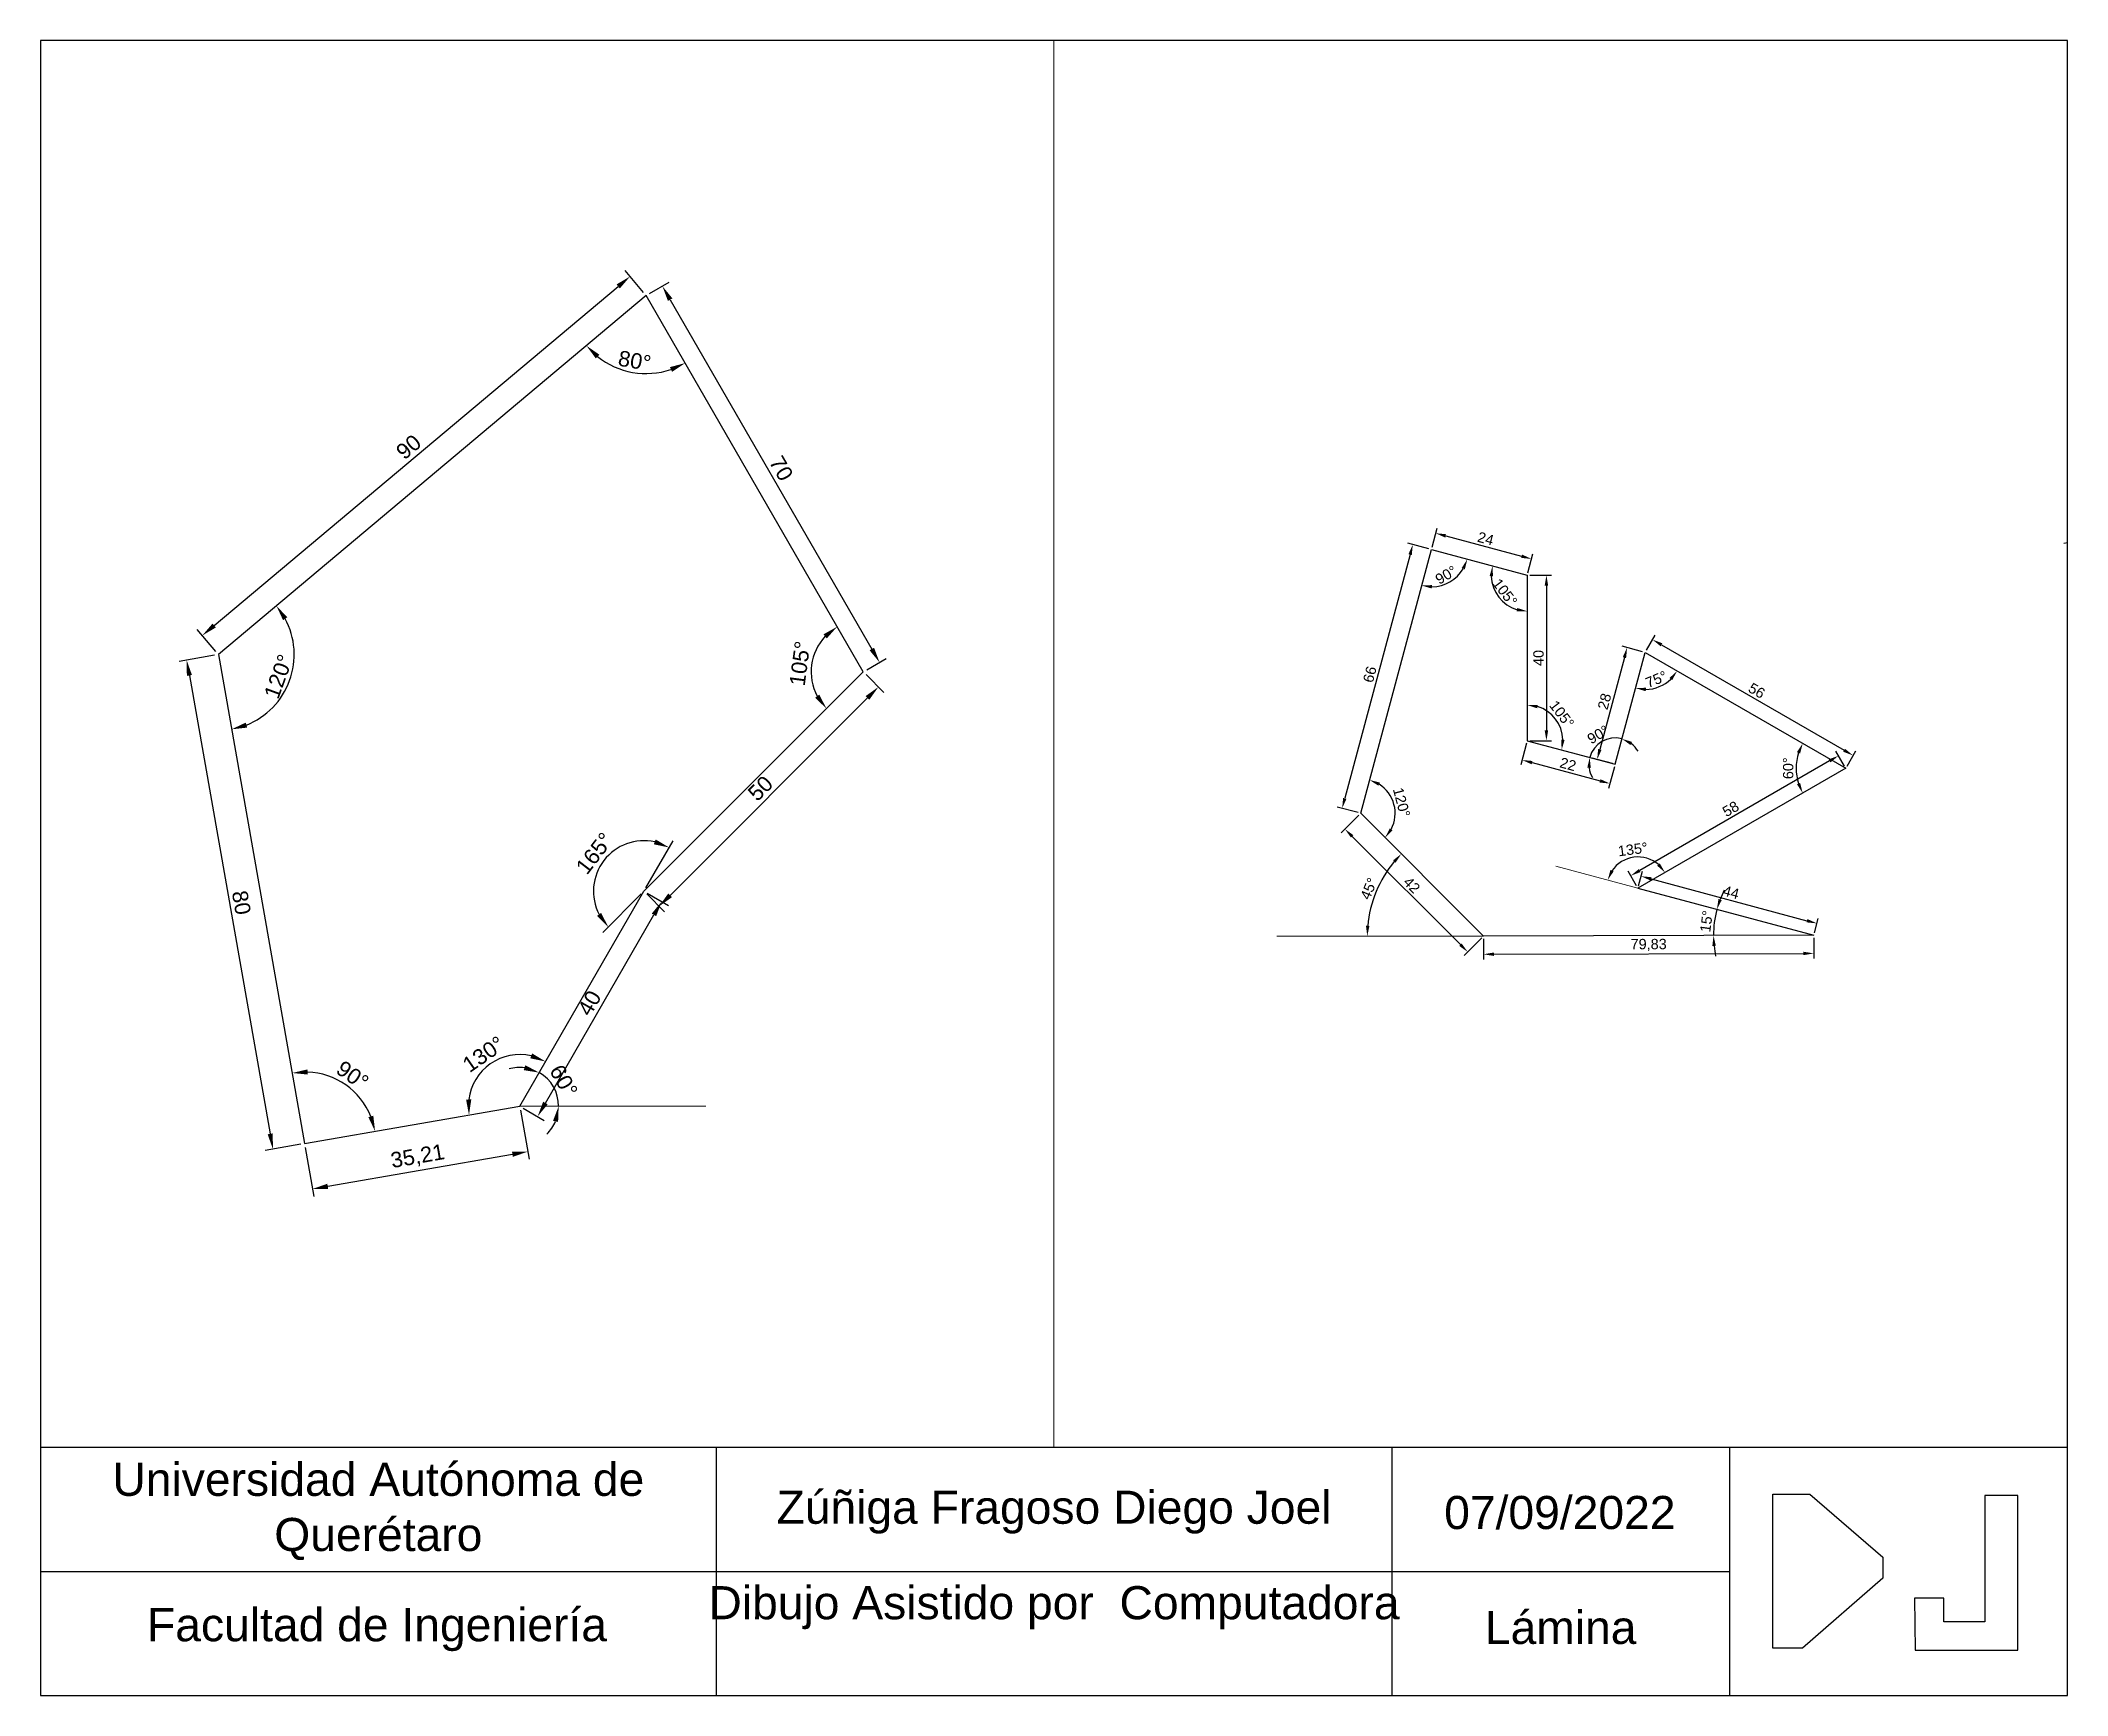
# Paper-space layout 'Layout1' of a CAD drawing. Header units: millimetres. Extents: x 9 to 254, y 0 to 200.
# The model-space entities are those that its viewports show. They can reach past a viewport. Long polylines and large blocks are cut down to what shows.
import ezdxf

# ---------------------------------------------------------------- set-up
doc = ezdxf.new("R2010")
doc.units = ezdxf.units.MM
doc.header["$PDMODE"] = 35
doc.linetypes.add('ACAD_ISO04W100', pattern=[30, 24, -3, 0, -3])
for name, color, linetype, lineweight in [('Aux', 10, 'ACAD_ISO04W100', 18), ('Cotas', 90, 'Continuous', 25), ('Figura', 140, 'Continuous', 25), ('Marco', 30, 'Continuous', 30)]:
    doc.layers.add(name, color=color, linetype=linetype, lineweight=lineweight)
doc.styles.get("Standard").update_dxf_attribs({"font": 'arial.ttf'})
doc.dimstyles.new('ISO-25', dxfattribs={"dimtxt": 2.5, "dimasz": 2.5, "dimexe": 1.25, "dimexo": 0.625, "dimtad": 1, "dimtxsty": 'Standard', "dimcen": 2.5, "dimadec": 0, "dimazin": 0, "dimtfac": 1, "dimtmove": 0, "dimatfit": 3, "dimfxl": 1, "dimarcsym": 0})

# ---------------------------------------------------------------- blocks, each defined once
blk = doc.blocks.new('Marco 2')
at = {"layer": 'Marco'}
for p, q in [((270, 210), (25, 210)), ((25, 210), (25, 10)), ((270, 10), (270, 210)), ((25, 40), (270, 40)), ((106.67, 40), (106.67, 10)), ((188.33, 40), (188.33, 10)), ((229.17, 40), (229.17, 10)), ((238.85, 34.33), (247.7, 26.73)), ((264.01, 34.17), (260.02, 34.17)), ((260.02, 34.17), (260.02, 18.91)), ((264.01, 15.49), (264.01, 34.17)), ((25, 25), (229.17, 25)), ((247.7, 24.17), (237.97, 15.72)), ((255.07, 21.77), (251.53, 21.77)), ((251.53, 21.77), (251.6, 15.49)), ((255.07, 18.91), (255.07, 21.77)), ((260.02, 18.91), (255.07, 18.91)), ((251.6, 15.49), (264.01, 15.49)), ((25, 10), (270, 10))]:
    blk.add_line(p, q, dxfattribs=at)
for points in [[(237.97, 15.72), (234.38, 15.72), (234.38, 34.33), (238.85, 34.33)], [(247.7, 26.73), (247.7, 24.17)]]:
    blk.add_lwpolyline(points, dxfattribs=at)
at = {"layer": 'Marco', "char_height": 4, "attachment_point": 1}
for s, width, insert in [('\\pxqc;Universidad Autónoma de Querétaro', 81.6667, (25, 38.12)), ('\\pxqc;Zúñiga Fragoso Diego Joel', 81.6667, (106.67, 34.75)), ('\\pxqc;07/09/2022', 40.8333, (188.23, 34.11)), ('\\pxqc;Dibujo Asistido por  Computadora', 81.6667, (106.67, 23.21)), ('\\pxqc;Facultad de Ingeniería', 81.6667, (24.84, 20.55)), ('\\pxqc;Lámina', 40.8333, (188.33, 20.22))]:
    blk.add_mtext_dynamic_manual_height_columns(s, width=width, gutter_width=12.5, heights=[0], dxfattribs=dict(at, insert=insert))
blk = doc.blocks.new('*D8')
at = {"layer": 'Cotas', "color": 0, "lineweight": -2, "transparency": 16777216}
for p, q in [((34.77, 134.29), (29.05, 133.28)), ((30.71, 131.03), (43.74, 57.17)), ((48.66, 55.5), (42.94, 54.49))]:
    blk.add_line(p, q, dxfattribs=at)
at = {"layer": 'Cotas', "color": 0, "transparency": 16777216}
for points in [[(31.12, 131.11), (30.3, 130.96), (30.28, 133.5)], [(44.15, 57.24), (43.33, 57.1), (44.17, 54.71)]]:
    blk.add_solid(points, dxfattribs=at)
at = {"layer": 'Defpoints', "color": 0, "transparency": 16777216}
for p in [(35.38, 134.39), (49.28, 55.61), (44.17, 54.71)]:
    blk.add_point(p, dxfattribs=at)
at = {"layer": 'Cotas', "color": 0, "transparency": 16777216, "insert": (39.1, 94.43), "char_height": 2.5, "attachment_point": 5, "rotation": 280}
blk.add_mtext('80', dxfattribs=at)
blk = doc.blocks.new('*D28')
at = {"layer": 'Cotas', "color": 0, "lineweight": -2, "transparency": 16777216}
blk.add_arc((-123.89, 131.84), 9.01, 270.9574, 329.0426, dxfattribs=at)
at = {"layer": 'Cotas', "color": 0, "transparency": 16777216}
for points in [[(-116.55, 127.37), (-115.78, 127.05), (-115.19, 129.51)], [(-123.79, 122.42), (-123.69, 123.25), (-126.22, 123.14)]]:
    blk.add_solid(points, dxfattribs=at)
at = {"layer": 'Defpoints', "color": 0, "transparency": 16777216}
for p in [(-123.89, 131.84), (-123.89, 131.84), (-100.7, 125.63), (-121.56, 123.14), (-140.97, 68.09)]:
    blk.add_point(p, dxfattribs=at)
at = {"layer": 'Cotas', "color": 0, "transparency": 16777216, "insert": (-120.33, 125.69), "char_height": 2.5, "attachment_point": 5, "rotation": 30}
blk.add_mtext('90°', dxfattribs=at)
blk = doc.blocks.new('*D29')
at = {"layer": 'Cotas', "color": 0, "lineweight": -2, "transparency": 16777216}
blk.add_arc((-100.7, 125.63), 8.69, 181.5413, 253.4587, dxfattribs=at)
at = {"layer": 'Cotas', "color": 0, "transparency": 16777216}
for points in [[(-109.8, 125.44), (-108.98, 125.35), (-109.1, 127.88)], [(-103.12, 117.71), (-103.24, 116.89), (-100.7, 116.94)]]:
    blk.add_solid(points, dxfattribs=at)
at = {"layer": 'Defpoints', "color": 0, "transparency": 16777216}
for p in [(-123.89, 131.84), (-100.7, 125.63), (-100.7, 125.63), (-108.87, 122.66), (-100.7, 85.63)]:
    blk.add_point(p, dxfattribs=at)
at = {"layer": 'Cotas', "color": 0, "transparency": 16777216, "insert": (-106.09, 121.5), "char_height": 2.5, "attachment_point": 5, "rotation": 307.5}
blk.add_mtext('105°', dxfattribs=at)
blk = doc.blocks.new('*D30')
at = {"layer": 'Cotas', "color": 0, "lineweight": -2, "transparency": 16777216}
blk.add_arc((-140.97, 68.09), 8.34, 332.2501, 57.7499, dxfattribs=at)
at = {"layer": 'Cotas', "color": 0, "transparency": 16777216}
for points in [[(-136.69, 74.76), (-136.35, 75.52), (-138.81, 76.14)], [(-133.26, 63.96), (-133.93, 64.46), (-135.07, 62.2)]]:
    blk.add_solid(points, dxfattribs=at)
at = {"layer": 'Defpoints', "color": 0, "transparency": 16777216}
for p in [(-123.89, 131.84), (-140.97, 68.09), (-140.97, 68.09), (-132.67, 67.36), (-111.27, 38.39)]:
    blk.add_point(p, dxfattribs=at)
at = {"layer": 'Cotas', "color": 0, "transparency": 16777216, "insert": (-131.08, 70.74), "char_height": 2.5, "attachment_point": 5, "rotation": 285}
blk.add_mtext('120°', dxfattribs=at)
blk = doc.blocks.new('*D31')
at = {"layer": 'Cotas', "color": 0, "lineweight": -2, "transparency": 16777216}
blk.add_arc((-100.7, 85.63), 8.62, 1.6755, 73.3245, dxfattribs=at)
at = {"layer": 'Cotas', "color": 0, "transparency": 16777216}
for points in [[(-98.29, 93.47), (-98.17, 94.3), (-100.7, 94.25)], [(-91.67, 85.83), (-92.5, 85.93), (-92.38, 83.4)]]:
    blk.add_solid(points, dxfattribs=at)
at = {"layer": 'Defpoints', "color": 0, "transparency": 16777216}
for p in [(-100.7, 125.63), (-92.6, 88.58), (-100.7, 85.63), (-100.7, 85.63), (-79.45, 79.93)]:
    blk.add_point(p, dxfattribs=at)
at = {"layer": 'Cotas', "color": 0, "transparency": 16777216, "insert": (-92.36, 92.03), "char_height": 2.5, "attachment_point": 5, "rotation": 307.5}
blk.add_mtext('105°', dxfattribs=at)
blk = doc.blocks.new('*D32')
at = {"layer": 'Cotas', "color": 0, "lineweight": -2, "transparency": 16777216}
for start, end in [(75, 165), (29.7144, 52.3572), (187.6428, 210.2856)]:
    blk.add_arc((-79.45, 79.93), 6.37, start, end, dxfattribs=at)
at = {"layer": 'Cotas', "color": 0, "transparency": 16777216}
for points in [[(-75.75, 84.6), (-75.38, 85.35), (-77.81, 86.09)], [(-86.18, 79.11), (-85.35, 79.06), (-85.6, 81.58)]]:
    blk.add_solid(points, dxfattribs=at)
at = {"layer": 'Defpoints', "color": 0, "transparency": 16777216}
for p in [(-72.21, 106.98), (-100.7, 85.63), (-81.1, 86.09), (-79.45, 79.93), (-79.45, 79.93)]:
    blk.add_point(p, dxfattribs=at)
at = {"layer": 'Cotas', "color": 0, "transparency": 16777216, "insert": (-83.59, 87.1), "char_height": 2.5, "attachment_point": 5, "rotation": 30}
blk.add_mtext('90°', dxfattribs=at)
blk = doc.blocks.new('*D25')
at = {"layer": 'Cotas', "color": 0, "lineweight": -2, "transparency": 16777216}
blk.add_arc((-72.21, 106.98), 8.96, 271.0434, 313.9566, dxfattribs=at)
at = {"layer": 'Cotas', "color": 0, "transparency": 16777216}
for points in [[(-66.32, 100.79), (-65.66, 100.28), (-64.45, 102.5)], [(-72.09, 97.61), (-71.99, 98.44), (-74.53, 98.33)]]:
    blk.add_solid(points, dxfattribs=at)
at = {"layer": 'Defpoints', "color": 0, "transparency": 16777216}
for p in [(-72.21, 106.98), (-72.21, 106.98), (-70.65, 98.16), (-79.45, 79.93), (-23.71, 78.98)]:
    blk.add_point(p, dxfattribs=at)
at = {"layer": 'Cotas', "color": 0, "transparency": 16777216, "insert": (-69.5, 100.46), "char_height": 2.5, "attachment_point": 5, "rotation": 22.5}
blk.add_mtext('75°', dxfattribs=at)
blk = doc.blocks.new('*D26')
at = {"layer": 'Cotas', "color": 0, "lineweight": -2, "transparency": 16777216}
blk.add_arc((-23.71, 78.98), 12, 161.9566, 198.0434, dxfattribs=at)
at = {"layer": 'Cotas', "color": 0, "transparency": 16777216}
for points in [[(-35.5, 82.87), (-34.74, 82.53), (-34.1, 84.98)], [(-34.74, 75.43), (-35.5, 75.09), (-34.1, 72.98)]]:
    blk.add_solid(points, dxfattribs=at)
at = {"layer": 'Defpoints', "color": 0, "transparency": 16777216}
for p in [(-72.21, 106.98), (-35.53, 81.06), (-23.71, 78.98), (-23.71, 78.98), (-73.94, 49.98)]:
    blk.add_point(p, dxfattribs=at)
at = {"layer": 'Cotas', "color": 0, "transparency": 16777216, "insert": (-37.61, 78.98), "char_height": 2.5, "attachment_point": 5, "rotation": 90}
blk.add_mtext('60°', dxfattribs=at)
blk = doc.blocks.new('*D27')
at = {"layer": 'Cotas', "color": 0, "lineweight": -2, "transparency": 16777216}
blk.add_arc((-73.94, 49.98), 7.57, 49.0134, 145.9866, dxfattribs=at)
at = {"layer": 'Cotas', "color": 0, "transparency": 16777216}
for points in [[(-68.65, 55.96), (-69.3, 55.43), (-67.38, 53.76)], [(-79.83, 54.04), (-80.59, 54.39), (-81.25, 51.94)]]:
    blk.add_solid(points, dxfattribs=at)
at = {"layer": 'Defpoints', "color": 0, "transparency": 16777216}
for p in [(-23.71, 78.98), (-71.98, 57.29), (-93.78, 55.3), (-73.94, 49.98), (-73.94, 49.98)]:
    blk.add_point(p, dxfattribs=at)
at = {"layer": 'Cotas', "color": 0, "transparency": 16777216, "insert": (-75.18, 59.37), "char_height": 2.5, "attachment_point": 5, "rotation": 7.5}
blk.add_mtext('135°', dxfattribs=at)
blk = doc.blocks.new('*D18')
at = {"layer": 'Cotas', "color": 0, "lineweight": -2, "transparency": 16777216}
for p, q in [((-141.41, 67.65), (-145.67, 63.39)), ((-143.02, 62.5), (-116.86, 36.34)), ((-111.71, 37.95), (-115.97, 33.69))]:
    blk.add_line(p, q, dxfattribs=at)
at = {"layer": 'Cotas', "color": 0, "transparency": 16777216}
for points in [[(-142.73, 62.8), (-143.31, 62.21), (-144.79, 64.27)], [(-116.56, 36.63), (-117.15, 36.05), (-115.09, 34.57)]]:
    blk.add_solid(points, dxfattribs=at)
at = {"layer": 'Defpoints', "color": 0, "transparency": 16777216}
for p in [(-140.97, 68.09), (-111.27, 38.39), (-115.09, 34.57)]:
    blk.add_point(p, dxfattribs=at)
at = {"layer": 'Cotas', "color": 0, "transparency": 16777216, "insert": (-128.61, 50.75), "char_height": 2.5, "attachment_point": 5, "rotation": 315}
blk.add_mtext('42', dxfattribs=at)
blk = doc.blocks.new('*D19')
at = {"layer": 'Cotas', "color": 0, "lineweight": -2, "transparency": 16777216}
for p, q in [((-124.49, 132), (-129.58, 133.37)), ((-129.02, 130.63), (-144.8, 71.71)), ((-141.57, 68.25), (-146.66, 69.61))]:
    blk.add_line(p, q, dxfattribs=at)
at = {"layer": 'Cotas', "color": 0, "transparency": 16777216}
for points in [[(-129.42, 130.73), (-128.61, 130.52), (-128.37, 133.04)], [(-145.21, 71.81), (-144.4, 71.6), (-145.45, 69.29)]]:
    blk.add_solid(points, dxfattribs=at)
at = {"layer": 'Defpoints', "color": 0, "transparency": 16777216}
for p in [(-123.89, 131.84), (-145.45, 69.29), (-140.97, 68.09)]:
    blk.add_point(p, dxfattribs=at)
at = {"layer": 'Cotas', "color": 0, "transparency": 16777216, "insert": (-138.75, 101.66), "char_height": 2.5, "attachment_point": 5, "rotation": 75}
blk.add_mtext('66', dxfattribs=at)
blk = doc.blocks.new('*D20')
at = {"layer": 'Cotas', "color": 0, "lineweight": -2, "transparency": 16777216}
for p, q in [((-123.72, 132.44), (-122.51, 136.99)), ((-120.42, 135.14), (-102.06, 130.22)), ((-100.54, 126.23), (-99.32, 130.78))]:
    blk.add_line(p, q, dxfattribs=at)
at = {"layer": 'Cotas', "color": 0, "transparency": 16777216}
for points in [[(-120.31, 135.54), (-120.52, 134.73), (-122.83, 135.78)], [(-101.95, 130.62), (-102.17, 129.82), (-99.65, 129.57)]]:
    blk.add_solid(points, dxfattribs=at)
at = {"layer": 'Defpoints', "color": 0, "transparency": 16777216}
for p in [(-123.89, 131.84), (-99.65, 129.57), (-100.7, 125.63)]:
    blk.add_point(p, dxfattribs=at)
at = {"layer": 'Cotas', "color": 0, "transparency": 16777216, "insert": (-110.75, 134.49), "char_height": 2.5, "attachment_point": 5, "rotation": 345}
blk.add_mtext('24', dxfattribs=at)
blk = doc.blocks.new('*D13')
at = {"layer": 'Cotas', "color": 0, "lineweight": -2, "transparency": 16777216}
for p, q in [((-100.08, 125.63), (-94.82, 125.63)), ((-96.07, 123.13), (-96.07, 88.13)), ((-100.08, 85.63), (-94.82, 85.63))]:
    blk.add_line(p, q, dxfattribs=at)
at = {"layer": 'Cotas', "color": 0, "transparency": 16777216}
for points in [[(-96.49, 123.13), (-95.65, 123.13), (-96.07, 125.63)], [(-96.49, 88.13), (-95.65, 88.13), (-96.07, 85.63)]]:
    blk.add_solid(points, dxfattribs=at)
at = {"layer": 'Defpoints', "color": 0, "transparency": 16777216}
for p in [(-100.7, 125.63), (-100.7, 85.63), (-96.07, 85.63)]:
    blk.add_point(p, dxfattribs=at)
at = {"layer": 'Cotas', "color": 0, "transparency": 16777216, "insert": (-97.97, 105.63), "char_height": 2.5, "attachment_point": 5, "rotation": 90}
blk.add_mtext('40', dxfattribs=at)
blk = doc.blocks.new('*D14')
at = {"layer": 'Cotas', "color": 0, "lineweight": -2, "transparency": 16777216}
for p, q in [((-100.87, 85.03), (-102.27, 79.77)), ((-99.54, 80.33), (-83.11, 75.93)), ((-79.62, 79.33), (-81.02, 74.08))]:
    blk.add_line(p, q, dxfattribs=at)
at = {"layer": 'Cotas', "color": 0, "transparency": 16777216}
for points in [[(-99.43, 80.73), (-99.64, 79.93), (-101.95, 80.98)], [(-83.01, 76.33), (-83.22, 75.53), (-80.7, 75.28)]]:
    blk.add_solid(points, dxfattribs=at)
at = {"layer": 'Defpoints', "color": 0, "transparency": 16777216}
for p in [(-100.7, 85.63), (-79.45, 79.93), (-80.7, 75.28)]:
    blk.add_point(p, dxfattribs=at)
at = {"layer": 'Cotas', "color": 0, "transparency": 16777216, "insert": (-90.84, 79.95), "char_height": 2.5, "attachment_point": 5, "rotation": 345}
blk.add_mtext('22', dxfattribs=at)
blk = doc.blocks.new('*D15')
at = {"layer": 'Cotas', "color": 0, "lineweight": -2, "transparency": 16777216}
for p, q in [((-72.81, 107.14), (-77.76, 108.47)), ((-77.2, 105.73), (-83.16, 83.52)), ((-80.06, 80.1), (-85.01, 81.42))]:
    blk.add_line(p, q, dxfattribs=at)
at = {"layer": 'Cotas', "color": 0, "transparency": 16777216}
for points in [[(-77.61, 105.84), (-76.8, 105.62), (-76.56, 108.15)], [(-83.56, 83.62), (-82.75, 83.41), (-83.8, 81.1)]]:
    blk.add_solid(points, dxfattribs=at)
at = {"layer": 'Defpoints', "color": 0, "transparency": 16777216}
for p in [(-72.21, 106.98), (-83.8, 81.1), (-79.45, 79.93)]:
    blk.add_point(p, dxfattribs=at)
at = {"layer": 'Cotas', "color": 0, "transparency": 16777216, "insert": (-82.02, 95.12), "char_height": 2.5, "attachment_point": 5, "rotation": 75}
blk.add_mtext('28', dxfattribs=at)
blk = doc.blocks.new('*D16')
at = {"layer": 'Cotas', "color": 0, "lineweight": -2, "transparency": 16777216}
for p, q in [((-71.89, 107.52), (-69.8, 111.16)), ((-68.26, 108.82), (-24.09, 83.32)), ((-23.4, 79.52), (-21.3, 83.16))]:
    blk.add_line(p, q, dxfattribs=at)
at = {"layer": 'Cotas', "color": 0, "transparency": 16777216}
for points in [[(-68.05, 109.18), (-68.46, 108.46), (-70.42, 110.07)], [(-23.88, 83.68), (-24.3, 82.96), (-21.92, 82.07)]]:
    blk.add_solid(points, dxfattribs=at)
at = {"layer": 'Defpoints', "color": 0, "transparency": 16777216}
for p in [(-72.21, 106.98), (-21.92, 82.07), (-23.71, 78.98)]:
    blk.add_point(p, dxfattribs=at)
at = {"layer": 'Cotas', "color": 0, "transparency": 16777216, "insert": (-45.22, 97.72), "char_height": 2.5, "attachment_point": 5, "rotation": 330}
blk.add_mtext('56', dxfattribs=at)
blk = doc.blocks.new('*D17')
at = {"layer": 'Cotas', "color": 0, "lineweight": -2, "transparency": 16777216}
for p, q in [((-24.02, 79.52), (-26.08, 83.08)), ((-27.62, 80.75), (-73.52, 54.25)), ((-74.25, 50.52), (-76.31, 54.08))]:
    blk.add_line(p, q, dxfattribs=at)
at = {"layer": 'Cotas', "color": 0, "transparency": 16777216}
for points in [[(-27.83, 81.11), (-27.41, 80.39), (-25.45, 82)], [(-73.72, 54.61), (-73.31, 53.89), (-75.68, 53)]]:
    blk.add_solid(points, dxfattribs=at)
at = {"layer": 'Defpoints', "color": 0, "transparency": 16777216}
for p in [(-23.71, 78.98), (-75.68, 53), (-73.94, 49.98)]:
    blk.add_point(p, dxfattribs=at)
at = {"layer": 'Cotas', "color": 0, "transparency": 16777216, "insert": (-51.52, 69.15), "char_height": 2.5, "attachment_point": 5, "rotation": 30}
blk.add_mtext('58', dxfattribs=at)
blk = doc.blocks.new('*D21')
at = {"layer": 'Cotas', "color": 0, "lineweight": -2, "transparency": 16777216}
for p, q in [((-73.78, 50.58), (-72.84, 54.08)), ((-70.75, 52.22), (-33.08, 42.13)), ((-31.28, 39.2), (-30.34, 42.69))]:
    blk.add_line(p, q, dxfattribs=at)
at = {"layer": 'Cotas', "color": 0, "transparency": 16777216}
for points in [[(-70.64, 52.63), (-70.86, 51.82), (-73.16, 52.87)], [(-32.97, 42.53), (-33.19, 41.73), (-30.66, 41.48)]]:
    blk.add_solid(points, dxfattribs=at)
at = {"layer": 'Defpoints', "color": 0, "transparency": 16777216}
for p in [(-73.94, 49.98), (-30.66, 41.48), (-31.44, 38.59)]:
    blk.add_point(p, dxfattribs=at)
at = {"layer": 'Cotas', "color": 0, "transparency": 16777216, "insert": (-51.43, 48.99), "char_height": 2.5, "attachment_point": 5, "rotation": 345}
blk.add_mtext('44', dxfattribs=at)
blk = doc.blocks.new('*D22')
at = {"layer": 'Cotas', "color": 0, "lineweight": -2, "transparency": 16777216}
for p, q in [((-111.27, 37.77), (-111.26, 32.77)), ((-31.44, 37.97), (-31.42, 32.97)), ((-108.76, 34.03), (-33.93, 34.22))]:
    blk.add_line(p, q, dxfattribs=at)
at = {"layer": 'Cotas', "color": 0, "transparency": 16777216}
for points in [[(-108.76, 34.44), (-108.76, 33.61), (-111.26, 34.02)], [(-33.93, 34.63), (-33.93, 33.8), (-31.43, 34.22)]]:
    blk.add_solid(points, dxfattribs=at)
at = {"layer": 'Defpoints', "color": 0, "transparency": 16777216}
for p in [(-111.27, 38.39), (-31.44, 38.59), (-31.43, 34.22)]:
    blk.add_point(p, dxfattribs=at)
at = {"layer": 'Cotas', "color": 0, "transparency": 16777216, "insert": (-71.35, 36.25), "char_height": 2.5, "attachment_point": 5, "rotation": 0.1448}
blk.add_mtext('79,83', dxfattribs=at)
blk = doc.blocks.new('*D23')
at = {"layer": 'Cotas', "color": 0, "lineweight": -2, "transparency": 16777216}
for start, end in [(153.174, 159.087), (165, 180.1448), (186.0578, 191.9708)]:
    blk.add_arc((-31.44, 38.59), 24.24, start, end, dxfattribs=at)
at = {"layer": 'Cotas', "color": 0, "transparency": 16777216}
for points in [[(-53.68, 47.12), (-54.47, 47.37), (-54.85, 44.87)], [(-55.95, 36.01), (-55.12, 36.06), (-55.67, 38.53)]]:
    blk.add_solid(points, dxfattribs=at)
at = {"layer": 'Defpoints', "color": 0, "transparency": 16777216}
for p in [(-73.94, 49.98), (-55.31, 42.78), (-111.27, 38.39), (-31.44, 38.59), (-31.44, 38.59)]:
    blk.add_point(p, dxfattribs=at)
at = {"layer": 'Cotas', "color": 0, "transparency": 16777216, "insert": (-57.36, 41.97), "char_height": 2.5, "attachment_point": 5, "rotation": 82.5724}
blk.add_mtext('15°', dxfattribs=at)
blk = doc.blocks.new('*D24')
at = {"layer": 'Cotas', "color": 0, "lineweight": -2, "transparency": 16777216}
blk.add_arc((-111.27, 38.39), 28.11, 140.0971, 174.9029, dxfattribs=at)
at = {"layer": 'Cotas', "color": 0, "transparency": 16777216}
for points in [[(-133.14, 56.71), (-132.53, 56.14), (-131.15, 58.27)], [(-138.85, 40.87), (-139.69, 40.91), (-139.38, 38.39)]]:
    blk.add_solid(points, dxfattribs=at)
at = {"layer": 'Defpoints', "color": 0, "transparency": 16777216}
for p in [(-140.97, 68.09), (-135.62, 52.45), (-161.27, 38.39), (-111.27, 38.39), (-111.27, 38.39)]:
    blk.add_point(p, dxfattribs=at)
at = {"layer": 'Cotas', "color": 0, "transparency": 16777216, "insert": (-138.99, 49.87), "char_height": 2.5, "attachment_point": 5, "rotation": 67.5}
blk.add_mtext('45°', dxfattribs=at)
blk = doc.blocks.new('*D59')
at = {"layer": 'Cotas', "color": 0, "lineweight": -2, "transparency": 16777216}
for p, q in [((433.56, 94.6), (437.94, 102.19)), ((432.8, 93.62), (426.61, 87.42))]:
    blk.add_line(p, q, dxfattribs=at)
blk.add_arc((433.25, 94.06), 8.14, 77.6729, 207.3271, dxfattribs=at)
at = {"layer": 'Cotas', "color": 0, "transparency": 16777216}
for points in [[(435.13, 102.4), (434.83, 101.62), (437.31, 101.11)], [(426.35, 90.57), (425.68, 90.08), (427.49, 88.31)]]:
    blk.add_solid(points, dxfattribs=at)
at = {"layer": 'Defpoints', "color": 0, "transparency": 16777216}
for p in [(468.6, 129.42), (429.81, 101.44), (433.25, 94.06), (433.25, 94.06), (413.25, 59.42)]:
    blk.add_point(p, dxfattribs=at)
at = {"layer": 'Cotas', "color": 0, "transparency": 16777216, "insert": (425.28, 100.17), "char_height": 2.5, "attachment_point": 5, "rotation": 52.5}
blk.add_mtext('165°', dxfattribs=at)
blk = doc.blocks.new('*D58')
at = {"layer": 'Cotas', "color": 0, "lineweight": -2, "transparency": 16777216}
for p, q in [((469.04, 128.97), (471.92, 126.09)), ((469.27, 125.21), (437.45, 93.39)), ((433.69, 93.62), (436.57, 90.74))]:
    blk.add_line(p, q, dxfattribs=at)
at = {"layer": 'Cotas', "color": 0, "transparency": 16777216}
for points in [[(468.98, 125.51), (469.57, 124.92), (471.04, 126.98)], [(437.16, 93.69), (437.75, 93.1), (435.68, 91.62)]]:
    blk.add_solid(points, dxfattribs=at)
at = {"layer": 'Defpoints', "color": 0, "transparency": 16777216}
for p in [(468.6, 129.42), (433.25, 94.06), (435.68, 91.62)]:
    blk.add_point(p, dxfattribs=at)
at = {"layer": 'Cotas', "color": 0, "transparency": 16777216, "insert": (452.02, 110.64), "char_height": 2.5, "attachment_point": 5, "rotation": 45}
blk.add_mtext('50', dxfattribs=at)
blk = doc.blocks.new('*D60')
at = {"layer": 'Cotas', "color": 0, "lineweight": -2, "transparency": 16777216}
blk.add_arc((378.55, 53.4), 11.54, 22.2726, 87.5662, dxfattribs=at)
at = {"layer": 'Cotas', "color": 0, "transparency": 16777216}
for points in [[(379.07, 64.52), (379.01, 65.35), (376.55, 64.77)], [(389.63, 57.89), (388.83, 57.66), (389.92, 55.37)]]:
    blk.add_solid(points, dxfattribs=at)
at = {"layer": 'Defpoints', "color": 0, "transparency": 16777216}
for p in [(364.66, 132.19), (387.41, 60.8), (413.25, 59.42), (378.55, 53.4), (378.55, 53.4)]:
    blk.add_point(p, dxfattribs=at)
at = {"layer": 'Cotas', "color": 0, "transparency": 16777216, "insert": (386.28, 64.4), "char_height": 2.5, "attachment_point": 5, "rotation": 324.9194}
blk.add_mtext('90°', dxfattribs=at)
blk = doc.blocks.new('*D61')
at = {"layer": 'Cotas', "color": 0, "lineweight": -2, "transparency": 16777216}
blk.add_arc((468.6, 129.42), 8.4, 137.1187, 207.8813, dxfattribs=at)
at = {"layer": 'Cotas', "color": 0, "transparency": 16777216}
for points in [[(462.19, 135.46), (462.71, 134.8), (464.4, 136.69)], [(461.51, 125.74), (460.84, 125.24), (462.66, 123.48)]]:
    blk.add_solid(points, dxfattribs=at)
at = {"layer": 'Defpoints', "color": 0, "transparency": 16777216}
for p in [(433.6, 190.04), (460.99, 132.96), (468.6, 129.42), (468.6, 129.42), (433.25, 94.06)]:
    blk.add_point(p, dxfattribs=at)
at = {"layer": 'Cotas', "color": 0, "transparency": 16777216, "insert": (458.39, 130.76), "char_height": 2.5, "attachment_point": 5, "rotation": 82.5}
blk.add_mtext('105°', dxfattribs=at)
blk = doc.blocks.new('*D62')
at = {"layer": 'Cotas', "color": 0, "lineweight": -2, "transparency": 16777216}
blk.add_arc((433.6, 190.04), 12.56, 231.4229, 288.5771, dxfattribs=at)
at = {"layer": 'Cotas', "color": 0, "transparency": 16777216}
for points in [[(425.48, 179.92), (426.06, 180.52), (423.98, 181.96)], [(437.43, 178.51), (437.77, 177.75), (439.88, 179.16)]]:
    blk.add_solid(points, dxfattribs=at)
at = {"layer": 'Defpoints', "color": 0, "transparency": 16777216}
for p in [(433.6, 190.04), (433.6, 190.04), (428.63, 178.5), (364.66, 132.19), (468.6, 129.42)]:
    blk.add_point(p, dxfattribs=at)
at = {"layer": 'Cotas', "color": 0, "transparency": 16777216, "insert": (431.75, 179.54), "char_height": 2.5, "attachment_point": 5, "rotation": 350}
blk.add_mtext('80°', dxfattribs=at)
blk = doc.blocks.new('*D63')
at = {"layer": 'Cotas', "color": 0, "lineweight": -2, "transparency": 16777216}
blk.add_arc((364.66, 132.19), 12.22, 291.7397, 28.2603, dxfattribs=at)
at = {"layer": 'Cotas', "color": 0, "transparency": 16777216}
for points in [[(375.08, 137.74), (375.77, 138.21), (374.02, 140.04)], [(369.3, 120.43), (369.07, 121.23), (366.78, 120.15)]]:
    blk.add_solid(points, dxfattribs=at)
at = {"layer": 'Defpoints', "color": 0, "transparency": 16777216}
for p in [(433.6, 190.04), (364.66, 132.19), (364.66, 132.19), (374.02, 124.33), (378.55, 53.4)]:
    blk.add_point(p, dxfattribs=at)
at = {"layer": 'Cotas', "color": 0, "transparency": 16777216, "insert": (374.36, 128.66), "char_height": 2.5, "attachment_point": 5, "rotation": 70}
blk.add_mtext('120°', dxfattribs=at)
blk = doc.blocks.new('*D53')
at = {"layer": 'Cotas', "color": 0, "lineweight": -2, "transparency": 16777216}
for p, q in [((434.14, 190.35), (437.3, 192.18)), ((437.47, 189.38), (469.97, 133.09)), ((469.14, 129.73), (472.3, 131.55))]:
    blk.add_line(p, q, dxfattribs=at)
at = {"layer": 'Cotas', "color": 0, "transparency": 16777216}
for points in [[(437.83, 189.59), (437.11, 189.18), (436.22, 191.55)], [(470.33, 133.3), (469.61, 132.88), (471.22, 130.93)]]:
    blk.add_solid(points, dxfattribs=at)
at = {"layer": 'Defpoints', "color": 0, "transparency": 16777216}
for p in [(433.6, 190.04), (471.22, 130.93), (468.6, 129.42)]:
    blk.add_point(p, dxfattribs=at)
at = {"layer": 'Cotas', "color": 0, "transparency": 16777216, "insert": (455.37, 162.19), "char_height": 2.5, "attachment_point": 5, "rotation": 300}
blk.add_mtext('70', dxfattribs=at)
blk = doc.blocks.new('*D54')
at = {"layer": 'Cotas', "color": 0, "lineweight": -2, "transparency": 16777216}
for p, q in [((433.2, 190.52), (430.21, 194.08)), ((363.98, 136.88), (429.1, 191.52)), ((364.26, 132.67), (361.26, 136.23))]:
    blk.add_line(p, q, dxfattribs=at)
at = {"layer": 'Cotas', "color": 0, "transparency": 16777216}
for points in [[(428.83, 191.84), (429.36, 191.2), (431.01, 193.12)], [(363.72, 137.2), (364.25, 136.56), (362.07, 135.27)]]:
    blk.add_solid(points, dxfattribs=at)
at = {"layer": 'Defpoints', "color": 0, "transparency": 16777216}
for p in [(431.01, 193.12), (433.6, 190.04), (364.66, 132.19)]:
    blk.add_point(p, dxfattribs=at)
at = {"layer": 'Cotas', "color": 0, "transparency": 16777216, "insert": (395.32, 165.65), "char_height": 2.5, "attachment_point": 5, "rotation": 40}
blk.add_mtext('90', dxfattribs=at)
blk = doc.blocks.new('*D55')
at = {"layer": 'Cotas', "color": 0, "lineweight": -2, "transparency": 16777216}
for p, q in [((364.04, 132.08), (358.32, 131.07)), ((359.99, 128.82), (373.01, 54.96)), ((377.93, 53.29), (372.21, 52.28))]:
    blk.add_line(p, q, dxfattribs=at)
at = {"layer": 'Cotas', "color": 0, "transparency": 16777216}
for points in [[(360.4, 128.9), (359.58, 128.75), (359.55, 131.29)], [(373.42, 55.04), (372.6, 54.89), (373.45, 52.5)]]:
    blk.add_solid(points, dxfattribs=at)
at = {"layer": 'Defpoints', "color": 0, "transparency": 16777216}
for p in [(364.66, 132.19), (373.45, 52.5), (378.55, 53.4)]:
    blk.add_point(p, dxfattribs=at)
at = {"layer": 'Cotas', "color": 0, "transparency": 16777216, "insert": (368.37, 92.22), "char_height": 2.5, "attachment_point": 5, "rotation": 280}
blk.add_mtext('80', dxfattribs=at)
blk = doc.blocks.new('*D56')
at = {"layer": 'Cotas', "color": 0, "lineweight": -2, "transparency": 16777216}
for p, q in [((413.35, 58.8), (414.73, 50.87)), ((378.66, 52.79), (380.03, 44.85)), ((382.28, 46.51), (412.05, 51.67))]:
    blk.add_line(p, q, dxfattribs=at)
at = {"layer": 'Cotas', "color": 0, "transparency": 16777216}
for points in [[(411.98, 52.08), (412.12, 51.26), (414.52, 52.1)], [(382.21, 46.92), (382.35, 46.1), (379.82, 46.08)]]:
    blk.add_solid(points, dxfattribs=at)
at = {"layer": 'Defpoints', "color": 0, "transparency": 16777216}
for p in [(413.25, 59.42), (378.55, 53.4), (414.52, 52.1)]:
    blk.add_point(p, dxfattribs=at)
at = {"layer": 'Cotas', "color": 0, "transparency": 16777216, "insert": (396.8, 51.19), "char_height": 2.5, "attachment_point": 5, "rotation": 9.8388}
blk.add_mtext('35,21', dxfattribs=at)
blk = doc.blocks.new('*D57')
at = {"layer": 'Cotas', "color": 0, "lineweight": -2, "transparency": 16777216}
for p, q in [((433.79, 93.75), (437.19, 91.78)), ((417.36, 59.93), (434.86, 90.24)), ((413.79, 59.11), (417.19, 57.14))]:
    blk.add_line(p, q, dxfattribs=at)
at = {"layer": 'Cotas', "color": 0, "transparency": 16777216}
for points in [[(434.5, 90.45), (435.22, 90.04), (436.11, 92.41)], [(417, 60.14), (417.72, 59.72), (416.11, 57.77)]]:
    blk.add_solid(points, dxfattribs=at)
at = {"layer": 'Defpoints', "color": 0, "transparency": 16777216}
for p in [(433.25, 94.06), (436.11, 92.41), (413.25, 59.42)]:
    blk.add_point(p, dxfattribs=at)
at = {"layer": 'Cotas', "color": 0, "transparency": 16777216, "insert": (424.46, 76.04), "char_height": 2.5, "attachment_point": 5, "rotation": 60}
blk.add_mtext('40', dxfattribs=at)
blk = doc.blocks.new('*D64')
at = {"layer": 'Cotas', "color": 0, "lineweight": -2, "transparency": 16777216}
blk.add_arc((413.25, 59.42), 8.32, 77.2897, 172.5491, dxfattribs=at)
at = {"layer": 'Cotas', "color": 0, "transparency": 16777216}
for points in [[(415.23, 67.92), (414.92, 67.14), (417.4, 66.62)], [(405.42, 60.51), (404.58, 60.49), (405.05, 58)]]:
    blk.add_solid(points, dxfattribs=at)
at = {"layer": 'Defpoints', "color": 0, "transparency": 16777216}
for p in [(433.25, 94.06), (411.34, 67.51), (413.25, 59.42), (413.25, 59.42), (378.55, 53.4)]:
    blk.add_point(p, dxfattribs=at)
at = {"layer": 'Cotas', "color": 0, "transparency": 16777216, "insert": (407.4, 67.8), "char_height": 2.5, "attachment_point": 5, "rotation": 34.9194}
blk.add_mtext('130°', dxfattribs=at)
blk = doc.blocks.new('*D65')
at = {"layer": 'Cotas', "color": 0, "lineweight": -2, "transparency": 16777216}
for start, end in [(83.0636, 106.1273), (0, 60), (313.8727, 336.9364)]:
    blk.add_arc((413.25, 59.42), 6.25, start, end, dxfattribs=at)
at = {"layer": 'Cotas', "color": 0, "transparency": 16777216}
for points in [[(414.13, 66.02), (413.87, 65.23), (416.37, 64.83)], [(418.59, 57.05), (419.41, 56.89), (419.5, 59.42)]]:
    blk.add_solid(points, dxfattribs=at)
at = {"layer": 'Defpoints', "color": 0, "transparency": 16777216}
for p in [(433.25, 94.06), (413.25, 59.42), (413.25, 59.42), (419.12, 61.56), (443.25, 59.42)]:
    blk.add_point(p, dxfattribs=at)
at = {"layer": 'Cotas', "color": 0, "transparency": 16777216, "insert": (420.31, 63.5), "char_height": 2.5, "attachment_point": 5, "rotation": 300}
blk.add_mtext('60°', dxfattribs=at)

msp = doc.modelspace()

# ---------------------------------------------------------------- linework, layer by layer
at = {"layer": 'Aux'}
for p, q in [((413.246, 59.419), (443.246, 59.419)), ((-73.939, 49.981), (-93.775, 55.296)), ((-161.27, 38.391), (-111.27, 38.391))]:
    msp.add_line(p, q, dxfattribs=at)
at = {"layer": 'Figura'}
for p, q in [((433.602, 190.037), (364.658, 132.186)), ((468.602, 129.416), (433.602, 190.037)), ((-140.969, 68.089), (-123.886, 131.841)), ((-123.886, 131.841), (-100.704, 125.629)), ((364.658, 132.186), (378.549, 53.402)), ((433.246, 94.06), (468.602, 129.416)), ((-100.704, 125.629), (-100.704, 85.629)), ((-79.454, 79.935), (-72.207, 106.981)), ((-72.207, 106.981), (-23.71, 78.981)), ((413.246, 59.419), (433.246, 94.06)), ((-100.704, 85.629), (-79.454, 79.935)), ((-23.71, 78.981), (-73.939, 49.981)), ((-111.27, 38.391), (-140.969, 68.089)), ((378.549, 53.402), (413.246, 59.419)), ((-73.939, 49.981), (-31.438, 38.593)), ((-31.438, 38.593), (-111.27, 38.391))]:
    msp.add_line(p, q, dxfattribs=at)

# ---------------------------------------------------------------- dimensions: what is measured, and where the dimension line sits
at = {"layer": 'Cotas'}
for p1, p2, distance, picture, middle in [((364.658, 132.186), (433.602, 190.037), 4.029, '*D54', (395.318, 165.655)), ((433.602, 190.037), (468.602, 129.416), 3.025, '*D53', (455.368, 162.19)), ((-123.886, 131.841), (-100.704, 125.629), 4.082, '*D20', (-110.752, 134.494)), ((35.383, 134.395), (49.275, 55.61), -5.182, '*D8', (39.098, 94.433)), ((-123.886, 131.841), (-140.969, 68.089), -4.641, '*D19', (-138.747, 101.658)), ((364.658, 132.186), (378.549, 53.402), -5.182, '*D55', (368.373, 92.224)), ((468.602, 129.416), (433.246, 94.06), 3.447, '*D58', (452.017, 110.645)), ((-100.704, 125.629), (-100.704, 85.629), 4.635, '*D13', (-97.971, 105.629)), ((-72.207, 106.981), (-23.71, 78.981), 3.572, '*D16', (-45.222, 97.721)), ((-72.207, 106.981), (-79.454, 79.935), -4.502, '*D15', (-82.016, 95.115)), ((413.246, 59.419), (433.246, 94.06), -3.303, '*D57', (424.46, 76.039)), ((-100.704, 85.629), (-79.454, 79.935), -4.815, '*D14', (-90.839, 79.947)), ((-23.71, 78.981), (-73.939, 49.981), -3.484, '*D17', (-51.517, 69.145)), ((-140.969, 68.089), (-111.27, 38.391), -5.401, '*D18', (-128.609, 50.751)), ((378.549, 53.402), (413.246, 59.419), -7.428, '*D56', (396.804, 51.188)), ((-73.939, 49.981), (-31.438, 38.593), 2.993, '*D21', (-51.429, 48.989)), ((-111.27, 38.391), (-31.438, 38.593), -4.371, '*D22', (-71.348, 36.248))]:
    dim = msp.add_aligned_dim(p1=p1, p2=p2, distance=distance, dimstyle='ISO-25', dxfattribs=at)
    dim.commit()
    dim.dimension.update_dxf_attribs({"geometry": picture, "text_midpoint": middle})
for base, line1, line2, picture, middle in [((428.627, 178.504), ((468.602, 129.416), (433.602, 190.037)), ((433.602, 190.037), (364.658, 132.186)), '*D62', (431.751, 179.54)), ((374.021, 124.33), ((364.658, 132.186), (378.549, 53.402)), ((433.602, 190.037), (364.658, 132.186)), '*D63', (374.356, 128.656)), ((460.99, 132.965), ((433.246, 94.06), (468.602, 129.416)), ((468.602, 129.416), (433.602, 190.037)), '*D61', (458.39, 130.76)), ((-121.556, 123.142), ((-140.969, 68.089), (-123.886, 131.841)), ((-123.886, 131.841), (-100.704, 125.629)), '*D28', (-120.334, 125.688)), ((-132.665, 67.363), ((-111.27, 38.391), (-140.969, 68.089)), ((-140.969, 68.089), (-123.886, 131.841)), '*D30', (-131.081, 70.739)), ((-108.87, 122.657), ((-123.886, 131.841), (-100.704, 125.629)), ((-100.704, 125.629), (-100.704, 85.629)), '*D29', (-106.09, 121.497)), ((387.406, 60.805), ((378.549, 53.402), (413.246, 59.419)), ((364.658, 132.186), (378.549, 53.402)), '*D60', (386.276, 64.404)), ((429.807, 101.435), ((413.246, 59.419), (433.246, 94.06)), ((433.246, 94.06), (468.602, 129.416)), '*D59', (425.282, 100.171)), ((-92.604, 88.577), ((-100.704, 85.629), (-79.454, 79.935)), ((-100.704, 125.629), (-100.704, 85.629)), '*D31', (-92.357, 92.034)), ((-81.102, 86.085), ((-100.704, 85.629), (-79.454, 79.935)), ((-79.454, 79.935), (-72.207, 106.981)), '*D32', (-83.588, 87.096)), ((-70.651, 98.159), ((-72.207, 106.981), (-23.71, 78.981)), ((-79.454, 79.935), (-72.207, 106.981)), '*D25', (-69.505, 100.457)), ((-35.529, 81.065), ((-23.71, 78.981), (-73.939, 49.981)), ((-72.207, 106.981), (-23.71, 78.981)), '*D26', (-37.613, 78.981)), ((411.336, 67.513), ((378.549, 53.402), (413.246, 59.419)), ((413.246, 59.419), (433.246, 94.06)), '*D64', (407.397, 67.798)), ((419.122, 61.558), ((413.246, 59.419), (443.246, 59.419)), ((413.246, 59.419), (433.246, 94.06)), '*D65', (420.308, 63.496)), ((-71.98, 57.291), ((-73.939, 49.981), (-93.775, 55.296)), ((-23.71, 78.981), (-73.939, 49.981)), '*D27', (-75.175, 59.37)), ((-135.615, 52.447), ((-161.27, 38.391), (-111.27, 38.391)), ((-111.27, 38.391), (-140.969, 68.089)), '*D24', (-138.994, 49.874)), ((-55.309, 42.781), ((-31.438, 38.593), (-111.27, 38.391)), ((-73.939, 49.981), (-31.438, 38.593)), '*D23', (-57.356, 41.972))]:
    dim = msp.add_angular_dim_2l(base=base, line1=line1, line2=line2, dimstyle='ISO-25', dxfattribs=at)
    dim.commit()
    dim.dimension.update_dxf_attribs({"geometry": picture, "text_midpoint": middle})

psp = doc.layouts.get("Layout1")

# ---------------------------------------------------------------- block references
at = {"layer": 'Marco'}
psp.add_blockref('Marco 2', (-16.49, -10), dxfattribs=at)

# ---------------------------------------------------------------- viewports
at = {"layer": 'Defpoints', "view_target_point": (54.365, 110)}
psp.add_viewport(center=(69.76, 115), size=(122.5, 170), view_center_point=(363.295, 7.803), view_height=226.6667, dxfattribs=at)
vp = psp.add_viewport(center=(192.26, 115), size=(122.5, 170), view_center_point=(-146.978, -25.133), view_height=340, status=3, dxfattribs=at)
vp.frozen_layers = ['Marco']

doc.saveas('drawing.dxf')
